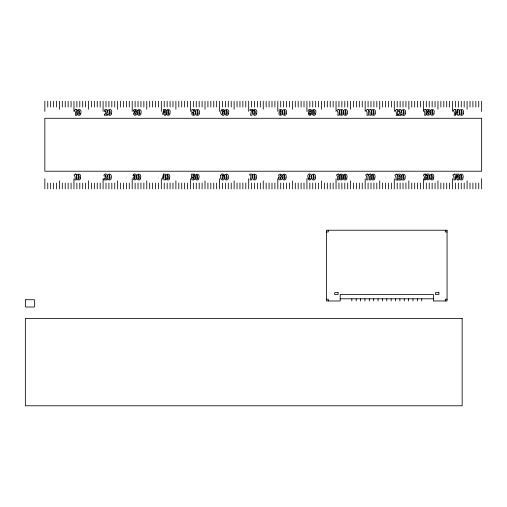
<?xml version="1.0" encoding="UTF-8"?>
<svg xmlns="http://www.w3.org/2000/svg" width="507" height="507" viewBox="0 0 507 507"><rect width="100%" height="100%" fill="white"/><g stroke="black" fill="none" stroke-linecap="round" stroke-linejoin="round"><path stroke-width="0.76" d="M73.965 101.216L73.965 111.413M103.086 111.413L103.086 101.216M132.207 111.413L132.207 101.216M161.327 111.413L161.327 101.216M190.448 111.413L190.448 101.216M219.569 111.413L219.569 101.216M248.69 111.413L248.69 101.216M277.811 111.413L277.811 101.216M306.925 111.413L306.925 101.216M336.046 111.413L336.046 101.216M365.167 111.413L365.167 101.216M394.288 111.413L394.288 101.216M423.408 111.413L423.408 101.216M452.529 111.413L452.529 101.216M481.65 111.413L481.65 101.216M326.502 231.965L328.251 231.965L328.251 230.222M447.06 231.965L445.311 231.965L445.311 230.222M340.191 298.8L433.371 298.8M326.502 299.238L328.251 299.238L328.251 300.981M447.06 299.238L445.311 299.238L445.311 300.981M481.65 178.679L481.65 188.87M478.735 101.216L478.735 107.04M478.735 183.046L478.735 188.87M475.826 101.216L475.826 107.04M475.826 183.046L475.826 188.87M472.917 101.216L472.917 107.04M472.917 183.046L472.917 188.87M470.002 101.216L470.002 107.04M470.002 183.046L470.002 188.87M467.093 101.216L467.093 109.227M467.093 180.86L467.093 188.87M464.178 101.216L464.178 107.04M464.178 183.046L464.178 188.87M461.269 101.216L461.269 107.04M461.269 183.046L461.269 188.87M458.353 101.216L458.353 107.04M458.353 183.046L458.353 188.87M455.444 101.216L455.444 107.04M455.444 183.046L455.444 188.87M452.529 178.679L452.529 188.87M449.62 101.216L449.62 107.04M449.62 183.046L449.62 188.87M446.705 101.216L446.705 107.04M446.705 183.046L446.705 188.87M443.796 101.216L443.796 107.04M443.796 183.046L443.796 188.87M440.881 101.216L440.881 107.04M440.881 183.046L440.881 188.87M437.972 101.216L437.972 109.227M437.972 180.86L437.972 188.87M435.057 101.216L435.057 107.04M435.057 183.046L435.057 188.87M432.148 101.216L432.148 107.04M432.148 183.046L432.148 188.87M429.233 101.216L429.233 107.04M429.233 183.046L429.233 188.87M426.324 101.216L426.324 107.04M426.324 183.046L426.324 188.87M423.408 178.679L423.408 188.87M421.723 298.8L421.723 300.981M420.499 101.216L420.499 107.04M420.499 183.046L420.499 188.87M417.584 101.216L417.584 107.04M417.584 183.046L417.584 188.87M417.356 298.8L417.356 300.981M414.675 101.216L414.675 107.04M414.675 183.046L414.675 188.87M412.99 298.8L412.99 300.981M411.76 101.216L411.76 107.04M411.76 183.046L411.76 188.87M408.851 101.216L408.851 109.227M408.851 180.86L408.851 188.87M408.623 298.8L408.623 300.981M405.936 101.216L405.936 107.04M405.936 183.046L405.936 188.87M404.25 298.8L404.25 300.981M403.027 101.216L403.027 107.04M403.027 183.046L403.027 188.87M400.112 101.216L400.112 107.04M400.112 183.046L400.112 188.87M399.884 298.8L399.884 300.981M397.203 101.216L397.203 107.04M397.203 183.046L397.203 188.87M395.517 298.8L395.517 300.981M394.288 178.679L394.288 188.87M391.379 101.216L391.379 107.04M391.379 183.046L391.379 188.87M391.151 298.8L391.151 300.981M388.463 101.216L388.463 107.04M388.463 183.046L388.463 188.87M386.784 298.8L386.784 300.981M385.554 101.216L385.554 107.04M385.554 183.046L385.554 188.87M382.639 101.216L382.639 107.04M382.639 183.046L382.639 188.87M382.411 298.8L382.411 300.981M379.73 101.216L379.73 109.227M379.73 180.86L379.73 188.87M378.045 298.8L378.045 300.981M376.815 101.216L376.815 107.04M376.815 183.046L376.815 188.87M373.906 101.216L373.906 107.04M373.906 183.046L373.906 188.87M373.678 298.8L373.678 300.981M370.991 101.216L370.991 107.04M370.991 183.046L370.991 188.87M369.311 298.8L369.311 300.981M368.082 101.216L368.082 107.04M368.082 183.046L368.082 188.87M365.167 178.679L365.167 188.87M364.939 298.8L364.939 300.981M362.258 101.216L362.258 107.04M362.258 183.046L362.258 188.87M360.572 298.8L360.572 300.981M359.343 101.216L359.343 107.04M359.343 183.046L359.343 188.87M356.434 101.216L356.434 107.04M356.434 183.046L356.434 188.87M356.206 298.8L356.206 300.981M353.518 101.216L353.518 107.04M353.518 183.046L353.518 188.87M351.839 298.8L351.839 300.981M350.61 101.216L350.61 109.227M350.61 180.86L350.61 188.87M347.694 101.216L347.694 107.04M347.694 183.046L347.694 188.87M344.785 101.216L344.785 107.04M344.785 183.046L344.785 188.87M341.87 101.216L341.87 107.04M341.87 183.046L341.87 188.87M338.961 101.216L338.961 107.04M338.961 183.046L338.961 188.87M336.046 178.679L336.046 188.87M333.137 101.216L333.137 107.04M333.137 183.046L333.137 188.87M330.222 101.216L330.222 107.04M330.222 183.046L330.222 188.87M327.313 101.216L327.313 107.04M327.313 183.046L327.313 188.87M324.398 101.216L324.398 107.04M324.398 183.046L324.398 188.87M321.489 101.216L321.489 109.227M321.489 180.86L321.489 188.87M318.573 101.216L318.573 107.04M318.573 183.046L318.573 188.87M315.665 101.216L315.665 107.04M315.665 183.046L315.665 188.87M312.749 101.216L312.749 107.04M312.749 183.046L312.749 188.87M309.84 101.216L309.84 107.04M309.84 183.046L309.84 188.87M306.925 178.679L306.925 188.87M304.016 101.216L304.016 107.04M304.016 183.046L304.016 188.87M301.101 101.216L301.101 107.04M301.101 183.046L301.101 188.87M298.192 101.216L298.192 107.04M298.192 183.046L298.192 188.87M295.283 101.216L295.283 107.04M295.283 183.046L295.283 188.87M292.368 101.216L292.368 109.227M292.368 180.86L292.368 188.87M289.459 101.216L289.459 107.04M289.459 183.046L289.459 188.87M286.544 101.216L286.544 107.04M286.544 183.046L286.544 188.87M283.635 101.216L283.635 107.04M283.635 183.046L283.635 188.87M280.72 101.216L280.72 107.04M280.72 183.046L280.72 188.87M277.811 178.679L277.811 188.87M274.895 101.216L274.895 107.04M274.895 183.046L274.895 188.87M271.986 101.216L271.986 107.04M271.986 183.046L271.986 188.87M269.071 101.216L269.071 107.04M269.071 183.046L269.071 188.87M266.162 101.216L266.162 107.04M266.162 183.046L266.162 188.87M263.247 101.216L263.247 109.227M263.247 180.86L263.247 188.87M260.338 101.216L260.338 107.04M260.338 183.046L260.338 188.87M257.423 101.216L257.423 107.04M257.423 183.046L257.423 188.87M254.514 101.216L254.514 107.04M254.514 183.046L254.514 188.87M251.599 101.216L251.599 107.04M251.599 183.046L251.599 188.87M248.69 178.679L248.69 188.87M245.775 101.216L245.775 107.04M245.775 183.046L245.775 188.87M242.866 101.216L242.866 107.04M242.866 183.046L242.866 188.87M239.95 101.216L239.95 107.04M239.95 183.046L239.95 188.87M237.042 101.216L237.042 107.04M237.042 183.046L237.042 188.87M234.126 101.216L234.126 109.227M234.126 180.86L234.126 188.87M231.217 101.216L231.217 107.04M231.217 183.046L231.217 188.87M228.302 101.216L228.302 107.04M228.302 183.046L228.302 188.87M225.393 101.216L225.393 107.04M225.393 183.046L225.393 188.87M222.478 101.216L222.478 107.04M222.478 183.046L222.478 188.87M219.569 178.679L219.569 188.87M216.654 101.216L216.654 107.04M216.654 183.046L216.654 188.87M213.745 101.216L213.745 107.04M213.745 183.046L213.745 188.87M210.83 101.216L210.83 107.04M210.83 183.046L210.83 188.87M207.921 101.216L207.921 107.04M207.921 183.046L207.921 188.87M205.005 101.216L205.005 109.227M205.005 180.86L205.005 188.87M202.097 101.216L202.097 107.04M202.097 183.046L202.097 188.87M199.181 101.216L199.181 107.04M199.181 183.046L199.181 188.87M196.272 101.216L196.272 107.04M196.272 183.046L196.272 188.87M193.357 101.216L193.357 107.04M193.357 183.046L193.357 188.87M190.448 178.679L190.448 188.87M187.533 101.216L187.533 107.04M187.533 183.046L187.533 188.87M184.624 101.216L184.624 107.04M184.624 183.046L184.624 188.87M181.709 101.216L181.709 107.04M181.709 183.046L181.709 188.87M178.8 101.216L178.8 107.04M178.8 183.046L178.8 188.87M175.885 101.216L175.885 109.227M175.885 180.86L175.885 188.87M172.976 101.216L172.976 107.04M172.976 183.046L172.976 188.87M170.06 101.216L170.06 107.04M170.06 183.046L170.06 188.87M167.152 101.216L167.152 107.04M167.152 183.046L167.152 188.87M164.236 101.216L164.236 107.04M164.236 183.046L164.236 188.87M161.327 178.679L161.327 188.87M158.412 101.216L158.412 107.04M158.412 183.046L158.412 188.87M155.503 101.216L155.503 107.04M155.503 183.046L155.503 188.87M152.588 101.216L152.588 107.04M152.588 183.046L152.588 188.87M149.679 101.216L149.679 107.04M149.679 183.046L149.679 188.87M146.764 101.216L146.764 109.227M146.764 180.86L146.764 188.87M143.855 101.216L143.855 107.04M143.855 183.046L143.855 188.87M140.94 101.216L140.94 107.04M140.94 183.046L140.94 188.87M138.031 101.216L138.031 107.04M138.031 183.046L138.031 188.87M135.115 101.216L135.115 107.04M135.115 183.046L135.115 188.87M132.207 178.679L132.207 188.87M129.291 101.216L129.291 107.04M129.291 183.046L129.291 188.87M126.382 101.216L126.382 107.04M126.382 183.046L126.382 188.87M123.467 101.216L123.467 107.04M123.467 183.046L123.467 188.87M120.558 101.216L120.558 107.04M120.558 183.046L120.558 188.87M117.649 101.216L117.649 109.227M117.649 180.86L117.649 188.87M114.734 101.216L114.734 107.04M114.734 183.046L114.734 188.87M111.825 101.216L111.825 107.04M111.825 183.046L111.825 188.87M108.91 101.216L108.91 107.04M108.91 183.046L108.91 188.87M106.001 101.216L106.001 107.04M106.001 183.046L106.001 188.87M103.086 178.679L103.086 188.87M100.177 101.216L100.177 107.04M100.177 183.046L100.177 188.87M97.262 101.216L97.262 107.04M97.262 183.046L97.262 188.87M94.353 101.216L94.353 107.04M94.353 183.046L94.353 188.87M91.437 101.216L91.437 107.04M91.437 183.046L91.437 188.87M88.529 101.216L88.529 109.227M88.529 180.86L88.529 188.87M85.613 101.216L85.613 107.04M85.613 183.046L85.613 188.87M82.704 101.216L82.704 107.04M82.704 183.046L82.704 188.87M79.789 101.216L79.789 107.04M79.789 183.046L79.789 188.87M76.88 101.216L76.88 107.04M76.88 183.046L76.88 188.87M73.965 178.679L73.965 188.87M71.056 101.216L71.056 107.04M71.056 183.046L71.056 188.87M68.141 101.216L68.141 107.04M68.141 183.046L68.141 188.87M65.232 101.216L65.232 107.04M65.232 183.046L65.232 188.87M62.317 101.216L62.317 107.04M62.317 183.046L62.317 188.87M59.408 101.216L59.408 109.227M59.408 180.86L59.408 188.87M56.492 101.216L56.492 107.04M56.492 183.046L56.492 188.87M53.584 101.216L53.584 107.04M53.584 183.046L53.584 188.87M50.668 101.216L50.668 107.04M50.668 183.046L50.668 188.87M47.759 101.216L47.759 107.04M47.759 183.046L47.759 188.87M44.844 101.216L44.844 111.413M44.844 178.679L44.844 188.87M103.929 179.098L103.929 179.928L107.129 179.928L107.129 178.933L105.532 178.933L107.192 176.024L107.009 174.649A1.401 1.401 0 0 0 106.261 174.097C104.512 172.906 102.522 176.829 105.234 176.081C106.121 172.646 105.633 178.895 103.929 179.098M104.296 114.424L104.29 115.254L107.49 115.254L107.49 114.265L105.9 114.265L107.56 111.35L107.37 109.981A1.401 1.401 0 0 0 106.628 109.43C104.873 108.232 102.889 112.161 105.595 111.413C106.483 107.972 105.995 114.227 104.296 114.424M397.78 179.205L397.78 180.036L400.98 180.036L400.98 179.047L399.383 179.047L401.043 176.132L400.86 174.763A1.401 1.401 0 0 0 400.112 174.212C398.363 173.014 396.373 176.943 399.079 176.195C399.972 172.754 399.478 179.009 397.78 179.205M398.141 114.538L398.141 115.368L401.341 115.368L401.341 114.373L399.744 114.373L401.405 111.464L401.221 110.089A1.401 1.401 0 0 0 400.473 109.537C398.724 108.346 396.74 112.269 399.446 111.527C400.334 108.086 399.846 114.335 398.141 114.538M193.832 113.6L193.573 114.506L193.262 113.099L191.804 113.099C190.886 115.837 195.873 116.274 195.284 113.448C196.266 110.07 192.882 111.901 193.199 110.393L195.005 110.393L195.005 109.461L191.88 109.461L191.823 112.402L193.262 112.402L193.674 111.914L193.832 113.6M193.471 178.274L193.211 179.174L192.901 177.773L191.443 177.773C190.518 180.511 195.512 180.942 194.922 178.115C195.905 174.738 192.521 176.575 192.837 175.067L194.637 175.067L194.637 174.135L191.519 174.135L191.456 177.07L192.901 177.07L193.313 176.582L193.471 178.274M310.278 113.79L310.005 114.468L309.695 113.707L308.243 113.707C310.157 118.885 314.372 110.665 310.455 109.36C308.617 108.828 307.838 110.735 308.262 112.243C308.205 114.29 311.006 112.193 310.278 113.79M309.916 178.464L309.644 179.142L309.333 178.382L307.882 178.382C309.796 183.559 314.004 175.333 310.094 174.028C308.256 173.502 307.476 175.403 307.901 176.911C307.844 178.958 310.645 176.867 309.916 178.464M221.147 110.608C218.961 114.303 224.69 118.004 224.607 112.909C224.893 111.832 223.568 110.862 222.706 111.616C221.939 111.825 223.099 108.961 223.156 110.976L224.607 110.976C224.886 108.948 221.369 108.701 221.147 110.608M220.786 175.276C218.593 178.971 224.328 182.678 224.246 177.577C224.531 176.499 223.2 175.536 222.345 176.29C221.572 176.499 222.738 173.635 222.788 175.65L224.246 175.65C224.525 173.622 221.008 173.375 220.786 175.276M80.778 113.346C81.424 115.945 76.83 116.027 77.349 113.435C75.492 108.105 82.609 108.181 80.778 113.346M80.417 178.014C81.063 180.612 76.468 180.695 76.988 178.103C75.131 172.779 82.248 172.849 80.417 178.014M111.483 113.346C112.129 115.945 107.535 116.027 108.054 113.435C106.197 108.105 113.315 108.181 111.483 113.346M111.122 178.014C111.768 180.612 107.173 180.695 107.693 178.103C105.836 172.779 112.953 172.849 111.122 178.014M140.895 113.346C141.542 115.945 136.947 116.027 137.467 113.435C135.61 108.105 142.727 108.181 140.895 113.346M140.534 178.014C141.18 180.612 136.586 180.695 137.105 178.103C135.249 172.779 142.359 172.849 140.534 178.014M169.908 113.346C170.555 115.945 165.96 116.027 166.48 113.435C164.623 108.105 171.74 108.181 169.908 113.346M169.547 178.014C170.194 180.612 165.599 180.695 166.119 178.103C164.262 172.779 171.379 172.849 169.547 178.014M199.213 113.378C199.859 115.976 195.265 116.059 195.784 113.467C193.928 108.137 201.038 108.213 199.213 113.378M198.845 178.046C199.492 180.65 194.897 180.726 195.417 178.141C193.566 172.811 200.677 172.881 198.845 178.046M228.537 113.346C229.183 115.945 224.588 116.027 225.108 113.435C223.251 108.105 230.362 108.181 228.537 113.346M228.169 178.014C228.815 180.612 224.221 180.695 224.74 178.103C222.89 172.779 230.001 172.849 228.169 178.014M256.599 113.346C257.245 115.945 252.651 116.027 253.17 113.435C251.314 108.105 258.431 108.181 256.599 113.346M256.238 178.014C256.884 180.612 252.29 180.695 252.809 178.103C250.952 172.779 258.069 172.849 256.238 178.014M286.341 113.346C286.987 115.945 282.393 116.027 282.912 113.435C281.055 108.105 288.172 108.181 286.341 113.346M285.98 178.014C286.626 180.612 282.031 180.695 282.551 178.103C280.694 172.779 287.805 172.849 285.98 178.014M315.658 113.346C316.305 115.945 311.71 116.027 312.23 113.435C310.373 108.105 317.49 108.181 315.658 113.346M315.297 178.014C315.943 180.612 311.349 180.695 311.868 178.103C310.011 172.779 317.129 172.849 315.297 178.014M343.239 113.346C343.885 115.945 339.291 116.027 339.81 113.435C337.954 108.105 345.071 108.181 343.239 113.346M342.878 178.014C343.524 180.612 338.929 180.695 339.449 178.103C337.592 172.779 344.703 172.849 342.878 178.014M347.187 113.346C347.834 115.945 343.239 116.027 343.759 113.435C341.902 108.105 349.019 108.181 347.187 113.346M346.826 178.014C347.472 180.612 342.878 180.695 343.397 178.103C341.541 172.779 348.658 172.849 346.826 178.014M375.18 113.346C375.826 115.945 371.232 116.027 371.751 113.435C369.895 108.105 377.005 108.181 375.18 113.346M374.812 178.014C375.459 180.612 370.864 180.695 371.384 178.103C369.533 172.779 376.644 172.849 374.812 178.014M405.334 113.454C405.98 116.052 401.386 116.135 401.905 113.549C400.048 108.219 407.165 108.289 405.334 113.454M404.973 178.128C405.619 180.726 401.024 180.809 401.544 178.217C399.687 172.887 406.798 172.963 404.973 178.128M433.96 113.315C434.607 115.913 430.012 115.995 430.532 113.403C428.675 108.073 435.792 108.149 433.96 113.315M433.599 177.982C434.246 180.581 429.651 180.663 430.17 178.077C428.314 172.748 435.424 172.817 433.599 177.982M463.284 113.346C463.93 115.945 459.336 116.027 459.855 113.435C457.998 108.105 465.109 108.181 463.284 113.346M462.916 178.014C463.563 180.612 458.968 180.695 459.488 178.103C457.637 172.779 464.748 172.849 462.916 178.014M278.97 112.998C278.121 117.307 284.934 114.664 281.746 111.952C284.731 108.777 276.752 108.561 279.541 111.952L278.97 112.998M278.609 177.665C277.76 181.975 284.573 179.332 281.385 176.62C284.364 173.451 276.391 173.236 279.18 176.62L278.609 177.665M280.422 112.839C280.098 117.016 282.031 111.8 280.422 112.839M280.054 177.507C279.737 181.69 281.67 176.468 280.054 177.507M133.537 110.355L133.518 111.236L134.97 111.236C134.862 108.631 136.44 112.129 134.621 111.667L134.621 112.516C136.662 112.37 134.539 116.509 134.97 112.941L133.518 112.941C132.549 116.585 138.658 115.653 136.782 112.32L136.288 111.952C138.658 110.177 134.127 107.826 133.537 110.355M133.176 175.023L133.151 175.904L134.609 175.904C134.501 173.299 136.079 176.804 134.26 176.341L134.26 177.184C136.301 177.044 134.171 181.183 134.609 177.615L133.151 177.615C132.188 181.259 138.297 180.321 136.421 176.994L135.927 176.626C138.291 174.852 133.766 172.5 133.176 175.023M426.609 110.323L426.583 111.204L428.035 111.204C427.927 108.599 429.505 112.098 427.686 111.635L427.686 112.484C429.727 112.339 427.604 116.477 428.035 112.909L426.583 112.909C425.614 116.559 431.723 115.621 429.847 112.288L429.353 111.927C431.723 110.146 427.192 107.795 426.609 110.323M426.241 174.991L426.216 175.872L427.674 175.872C427.566 173.267 429.144 176.772 427.325 176.309L427.325 177.152C429.366 177.013 427.236 181.151 427.674 177.583L426.216 177.583C425.253 181.227 431.362 180.289 429.486 176.962L428.992 176.594C431.356 174.82 426.831 172.469 426.241 174.991M222.586 112.529C222.072 117.313 224.449 111.578 222.586 112.529M222.224 177.197C221.711 181.981 224.088 176.246 222.224 177.197M310.278 111.889C309.017 114.373 310.113 106.869 310.278 111.889M309.916 176.563C308.655 179.047 309.752 171.537 309.916 176.563M78.858 110.342C77.964 118.511 80.867 112.275 78.858 110.342M78.49 175.01C77.603 183.185 80.499 176.949 78.49 175.01M109.563 110.342C108.669 118.511 111.572 112.275 109.563 110.342M109.195 175.01C108.308 183.185 111.204 176.949 109.195 175.01M138.975 110.342C138.081 118.511 140.978 112.275 138.975 110.342M138.607 175.01C137.72 183.185 140.616 176.949 138.607 175.01M167.988 110.342C167.095 118.511 169.997 112.275 167.988 110.342M167.627 175.01C166.733 183.185 169.636 176.949 167.627 175.01M197.286 110.374C196.399 118.549 199.295 112.307 197.286 110.374M196.925 175.042C196.032 183.217 198.934 176.981 196.925 175.042M226.61 110.342C225.723 118.511 228.619 112.275 226.61 110.342M226.249 175.01C225.355 183.185 228.258 176.949 226.249 175.01M254.679 110.342C253.785 118.511 256.688 112.275 254.679 110.342M254.318 175.01C253.424 183.185 256.327 176.949 254.318 175.01M284.414 110.342C283.527 118.511 286.423 112.275 284.414 110.342M284.053 175.01C283.166 183.185 286.062 176.949 284.053 175.01M313.738 110.342C312.844 118.511 315.747 112.275 313.738 110.342M313.377 175.01C312.483 183.185 315.379 176.949 313.377 175.01M341.312 110.342C340.425 118.511 343.321 112.275 341.312 110.342M345.267 110.342C344.373 118.511 347.276 112.275 345.267 110.342M340.951 175.01C340.058 183.185 342.96 176.949 340.951 175.01M344.899 175.01C344.012 183.185 346.908 176.949 344.899 175.01M373.253 110.342C372.366 118.511 375.262 112.275 373.253 110.342M372.892 175.01C371.999 183.185 374.901 176.949 372.892 175.01M403.414 110.45C402.52 118.625 405.416 112.389 403.414 110.45M403.046 175.124C402.159 183.293 405.055 177.057 403.046 175.124M432.04 110.311C431.146 118.48 434.043 112.243 432.04 110.311M431.672 174.978C430.785 183.154 433.681 176.918 431.672 174.978M461.357 110.342C460.47 118.511 463.366 112.275 461.357 110.342M460.996 175.01C460.103 183.185 463.005 176.949 460.996 175.01M280.929 111.103C280.162 112.89 280.669 108.441 280.929 111.103M280.567 175.771C279.801 177.564 280.308 173.115 280.567 175.771M25.844 299.726L25.35 300.22L25.35 306.513L25.844 307.008L34.178 307.008L34.666 306.513L34.666 300.22L34.178 299.726L25.844 299.726M252.847 110.697L251.922 115.254L250.477 115.254L251.51 110.475L250.071 110.475L250.071 109.43L252.847 109.43L252.847 110.697M252.486 175.371L251.561 179.928L250.109 179.928L251.149 175.149L249.71 175.149L249.71 174.104L252.486 174.104L252.486 175.371M164.312 110.76L163.672 113.238L164.312 113.238L164.312 110.76M163.951 175.428L163.305 177.906L163.951 177.906L163.951 175.428M457.682 110.76L457.041 113.238L457.682 113.238L457.682 110.76M457.32 175.428L456.68 177.906L457.32 177.906L457.32 175.428M163.843 109.43L162.589 114.227L164.312 114.227L164.312 115.254L165.764 115.254L165.764 114.227L166.182 114.227L166.182 113.238L165.764 113.238L165.764 109.43L163.843 109.43M163.476 174.104L162.221 178.901L163.951 178.901L163.951 179.928L165.402 179.928L165.402 178.901L165.814 178.901L165.814 177.906L165.402 177.906L165.402 174.104L163.476 174.104M457.213 109.43L455.958 114.227L457.682 114.227L457.682 115.254L459.139 115.254L459.139 114.227L459.551 114.227L459.551 113.238L459.139 113.238L459.139 109.43L457.213 109.43M456.851 174.104L455.597 178.901L457.32 178.901L457.32 179.928L458.772 179.928L458.772 178.901L459.19 178.901L459.19 177.906L458.772 177.906L458.772 174.104L456.851 174.104M75.93 109.43L74.326 110.361C75.315 111.312 75.93 112.979 75.334 115.254L76.785 115.254L76.785 109.43L75.93 109.43M75.568 174.104L73.965 175.035C74.954 175.98 75.568 177.653 74.966 179.928L76.424 179.928L76.424 174.104L75.568 174.104M338.391 109.43L336.787 110.361C337.776 111.312 338.391 112.979 337.789 115.254L339.246 115.254L339.246 109.43L338.391 109.43M367.524 109.43L365.921 110.361C366.91 111.312 367.524 112.979 366.922 115.254L368.38 115.254L368.38 109.43L367.524 109.43M370.325 109.43L368.728 110.361C369.711 111.312 370.332 112.979 369.73 115.254L371.187 115.254L371.187 109.43L370.325 109.43M396.785 109.544L395.187 110.475C396.17 111.426 396.785 113.093 396.189 115.368L397.64 115.368L397.64 109.544L396.785 109.544M338.023 174.104L336.426 175.035C337.409 175.98 338.03 177.653 337.428 179.928L338.879 179.928L338.879 174.104L338.023 174.104M425.202 109.398L423.605 110.33C424.587 111.28 425.208 112.947 424.606 115.222L426.057 115.222L426.057 109.398L425.202 109.398M367.157 174.104L365.56 175.035C366.542 175.98 367.163 177.653 366.561 179.928L368.019 179.928L368.019 174.104L367.157 174.104M369.964 174.104L368.367 175.035C369.349 175.98 369.964 177.653 369.369 179.928L370.82 179.928L370.82 174.104L369.964 174.104M454.754 109.43L453.15 110.361C454.139 111.312 454.754 112.979 454.158 115.254L455.609 115.254L455.609 109.43L454.754 109.43M396.423 174.212L394.82 175.143C395.809 176.094 396.423 177.761 395.828 180.036L397.279 180.036L397.279 174.212L396.423 174.212M424.841 174.072L423.244 175.004C424.226 175.954 424.841 177.621 424.245 179.896L425.696 179.896L425.696 174.072L424.841 174.072M454.392 174.104L452.789 175.035C453.778 175.98 454.392 177.653 453.79 179.928L455.248 179.928L455.248 174.104L454.392 174.104M481.65 118.277L44.844 118.277L44.844 171.214L481.65 171.214L481.65 118.277M447.06 230.222L326.502 230.222L326.502 300.981L340.191 300.981L340.191 294.434L433.371 294.434L433.371 300.981L447.06 300.981L447.06 230.222M338.15 292.685L334.658 292.685L334.658 294.434L338.15 294.434L338.15 292.685M438.904 292.685L435.412 292.685L435.412 294.434L438.904 294.434L438.904 292.685M462.156 318.421L25.35 318.421L25.35 405.784L462.156 405.784L462.156 318.421"/></g></svg>
